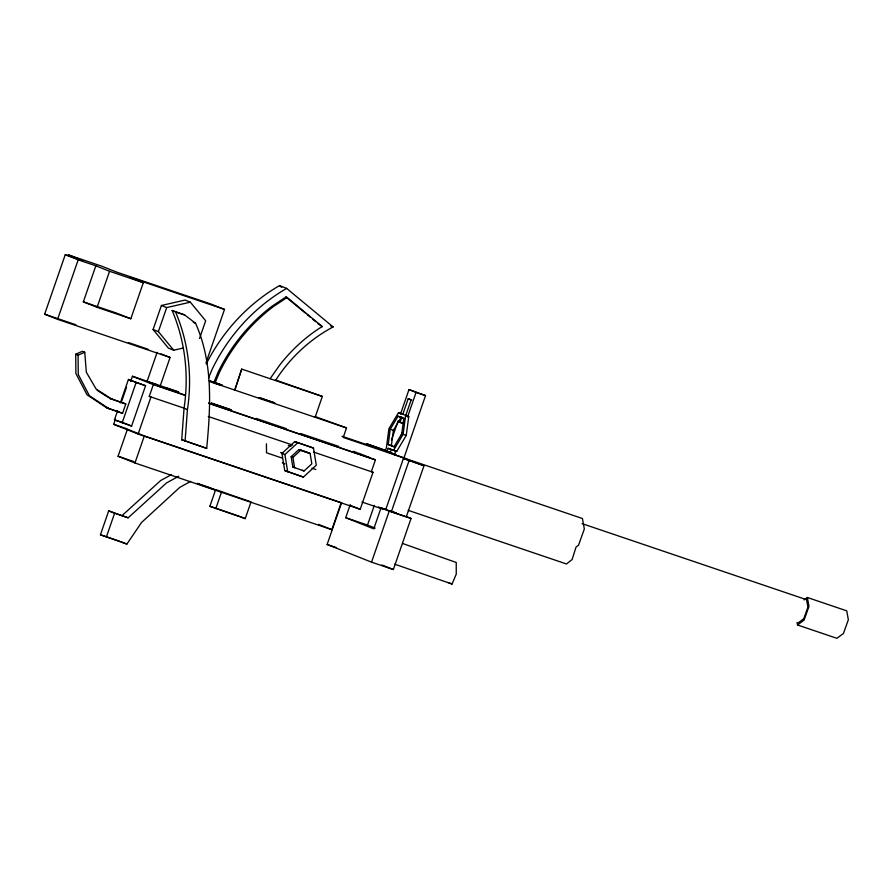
<?xml version="1.0" encoding="UTF-8"?>
<svg xmlns="http://www.w3.org/2000/svg" width="893" height="893" viewBox="0 0 893 893"><rect width="100%" height="100%" fill="white"/><g stroke="black" fill="none" stroke-linecap="round" stroke-linejoin="round"><path stroke-width="1.34" d="M181.714 439.702L184.047 408.257A177.506 165.774 -68.3 0 0 172.148 310.53L184.639 314.961L195.545 323.244C213.215 362.625 210.692 406.46 206.696 448.364L181.714 439.702L206.696 448.364M185.097 441.042L187.43 409.608A177.506 165.774 -68.3 0 0 175.53 311.88L172.148 310.53M398.032 416.205L403.792 418.504L401.761 433.819L393.969 446.857L388.221 444.569L390.252 429.243L398.032 416.205L404.641 418.65M394.818 447.002L391.368 445.629L393.4 430.303L401.191 417.277M393.5 450.429L403.1 434.355L405.612 415.468L408.76 416.529L406.248 435.427L396.648 451.49L388.176 448.308L387.015 451.668L385.24 450.965L386.401 447.605L388.913 428.707L398.512 412.633L401.66 413.705M184.94 395.074L159.992 386.613L170.083 357.457L57.576 319.337L44.65 314.191L65.256 254.684L82.904 260.656L68.37 254.873L102.126 266.315L116.648 272.097L211.574 304.256L224.511 309.402L206.004 362.848M57.576 319.337L78.182 259.83L65.256 254.684M224.511 309.402L129.585 277.243L143.315 282.713L130.825 318.756L97.08 307.326L83.35 301.856L95.83 265.813L78.182 259.83M97.08 307.326L109.56 271.271L95.83 265.813M120.321 402.899L128.436 379.458L145.57 385.72L131.595 426.084L114.46 419.822L117.608 410.713M208.582 403.078L375.428 459.85L371.354 471.627L373.017 472.285L360.203 509.3L138.125 434.054L113.712 424.331L115.476 419.219M121.66 401.359L126.527 387.316M130.624 381.512L132.432 376.277L178.433 391.86M112.205 399.35L96.143 389.08L86.331 372.236L84.735 352.222L82.368 351.284L75.726 354.231L75.883 373.486L87.034 394.806L106.602 407.766L122.564 413.314L125.801 403.96L109.839 398.412L125.801 403.96M182.898 348.125L173.7 350.235L168.42 348.125L153.094 329.517L161.41 305.484L185.063 300.07L190.343 302.169L205.669 320.788L199.541 338.492M122.14 422.891L136.127 382.517L128.436 379.458M173.7 350.235L158.374 331.616L166.69 307.583L190.343 302.169M118.066 456.245L127.431 429.209L144.32 435.94L341.204 502.647L331.85 529.683L134.966 462.976L118.066 456.245L133.928 461.614M159.992 386.613L147.055 381.467L157.157 352.311M190.678 481.349L179.727 487.411L141.585 522.438L126.873 544.071L100.429 534.762L108.7 510.874L128.134 517.817L166.567 482.89L178.7 476.248M138.125 434.054L150.939 397.039L149.265 396.38L153.35 384.604L132.432 376.277M106.334 537.117L114.605 513.229L108.7 510.874M134.966 462.976L144.32 435.94M241.724 369.099L234.814 390.018L241.724 369.099L322.34 396.436L315.14 417.232M209.877 506.298L215.659 489.587L251.022 501.922L245.24 518.621L209.877 506.298L239.324 516.266M215.782 508.653L221.564 491.943M315.173 416.551L346.517 427.937L343.225 437.425L582.415 518.509L584.335 529.002L578.519 545.221L576.041 547.063L572.112 559.52L566.486 563.974L408.213 510.349M406.348 516.612L411.026 518.476L393.344 569.544L371.544 562.155L327.128 544.473L341.639 502.569M386.167 509.568L381.043 507.838L373.765 528.857L345.714 517.694L350.257 504.545M391.469 440.137L398.2 420.692M400.444 414.207L408.983 389.571L425.526 395.599L403.971 457.841L406.828 458.98M403.882 420.882L402.977 423.505L400.019 422.322L401.839 417.087M402.743 414.475L408.179 398.769L411.718 399.975M375.16 528.12L367.514 525.073L374.334 505.36M405.701 415.647L411.137 399.952L408.179 398.769M403.971 457.841L394.527 454.637L395.867 450.753M400.812 436.487L402.151 432.592M407.543 417.031L416.071 392.395L408.983 389.571M403.457 458.422L385.765 509.512L391.368 511.745L406.304 516.801L423.996 465.711L403.457 458.422L423.996 465.711M371.544 562.155L389.225 511.097L381.043 507.838M391.368 511.745L409.061 460.654M208.482 378.085L212.199 369.144A181.156 169.179 -68.3 0 1 286.631 288.394L333.111 326.938A151.33 141.328 -68.3 0 0 275.502 380.485M213.717 382.773L218.149 372.113A174.035 162.537 -68.3 0 1 272.041 306.232L285.939 296.989L287.122 297.469L322.261 326.604L319.694 328.122A158.429 147.959 -68.3 0 0 279.219 365.739L270.121 378.721M214.778 383.532L219.332 372.582A174.035 162.537 -68.3 0 1 273.225 306.701L287.122 297.469M394.617 564.153L452.059 584.044L456.256 574.099L456.234 562.478L402.687 543.513M281.931 453.421L294.813 441.555L313.465 448.052L316.289 465.231L303.408 477.085L284.755 470.589L281.931 453.421L284.889 454.593L287.713 471.772M284.889 454.593L297.771 442.738L313.465 448.052M291.14 456.714L298.887 449.57L310.117 453.477L311.813 463.824L304.066 470.957L292.837 467.05L291.14 456.714L292.915 457.417L294.612 467.753L292.837 467.05M292.915 457.417L300.662 450.273L310.117 453.477M122.218 515.462L160.662 480.534L171.568 474.563M804.08 599.917L807.35 597.495L846.731 610.845L848.35 619.731L843.427 633.472L836.897 638.316L797.516 624.977L797.058 622.432M798.309 622.767L803.8 618.704L807.919 607.162L806.569 599.705L582.057 523.633M797.516 624.977L804.057 620.133L808.969 606.392L807.35 597.495M75.726 354.231L78.093 355.18L84.735 352.222M109.56 271.271L143.315 282.713M416.071 392.395L425.526 395.599M175.53 311.88L184.639 314.961M83.35 301.856L117.095 313.287M275.412 379.938L322.34 396.436M400.019 422.322L403.569 423.528M390.252 429.243L393.4 430.303M403.1 434.355L406.248 435.427M44.65 314.191L76.05 324.829M128.369 342.555L147.992 349.208M210 380.92L221.832 384.928M259.963 397.843L274.419 402.743M209.23 380.831L222.446 385.24M259.003 397.608L274.798 402.966M215.023 383.22L221.564 385.43M209.788 381.612L346.517 427.937M388.221 444.569L391.368 445.629M388.176 448.308L391.324 449.38L390.163 452.74L388.388 452.037M386.1 450.731L366.398 443.698L386.156 450.608M341.974 436.242L393.902 453.834M385.24 450.965L395.699 454.615M211.284 402.989L230.997 409.675M147.055 381.467L157.57 385.028M166.757 388.142L178.578 392.15M211.418 403.279L231.108 409.954M256.068 418.404L286.273 428.64M300.718 433.529L338.804 446.444M353.26 451.333L357.2 452.673M153.35 384.604L184.884 395.286M208.538 403.301L375.428 459.85M136.127 382.517L145.57 385.72M149.265 396.38L184.751 408.402M208.281 416.473L292.625 445.049M313.532 452.037L373.017 472.285M300.662 449.994L307.359 452.383M282.11 458.064L266.516 452.784L266.427 443.821M312.003 468.2L315.899 469.517M106.602 407.766L122.564 413.314M284.755 470.589L303.408 477.085M388.734 510.439L396.425 513.051M389.493 510.774L395.722 512.883M389.225 511.097L411.026 518.476M361.978 502.045L383.666 509.39M114.46 419.822L122.721 422.623M113.712 424.331L126.839 428.774M345.714 517.694L367.514 525.073M197.453 483.426L209.085 487.366M202.075 485.346L215.001 489.721L210.268 487.835M327.128 544.473L336.103 547.509M114.605 513.229L128.134 517.817M100.429 534.762L119.673 541.281M206.283 363.953A181.156 169.179 -68.3 0 1 279.531 285.57L286.631 288.394M330.745 326.001L333.111 326.938M322.261 326.604L317.886 323.478M161.41 305.484L166.69 307.583M193.29 322.351L195.545 323.244M398.512 412.633L408.76 416.529M118.345 313.789L130.825 318.756M153.094 329.517L158.374 331.616M161.03 353.851L170.083 357.457M392.395 449.793L396.648 451.49M387.428 451.813L394.527 454.637M358.506 453.119L370.149 457.752M294.813 441.555L297.771 442.738M288.327 445.361L290.861 446.377M298.887 449.57L300.662 450.273M184.047 408.257L187.43 409.608M280.581 452.505L283.114 453.51M302.292 470.254L304.066 470.957M282.277 462.842L284.811 463.858M378.431 507.001L381.01 508.039M351.206 505.717L360.203 509.3M123.904 423.025L131.595 426.084M318.567 524.403L331.85 529.683M447.828 582.359L452.059 584.044M197.353 483.459L200.892 484.877M381.925 564.99L393.344 569.544M240.507 516.746L245.24 518.621M120.957 541.716L126.873 544.071M97.225 390.341L108.689 397.675M108.968 408.704L89.4 395.744L78.249 374.424L78.093 355.18M279.531 285.57L281.641 287.323M285.939 296.989L305.116 312.885M307.237 314.649L310.44 317.305M312.561 319.069L315.765 321.714"/></g></svg>
